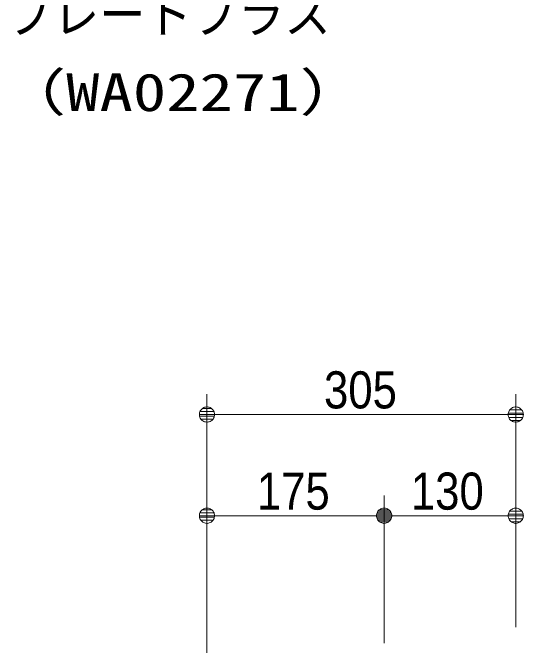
# Model space of a CAD drawing. Units: millimetres, scale not verified. Extents: x -6062 to 6062, y -3045 to 3045.
# Drawn here: x -3484 to -2980, y 562 to 1187 of the extents above; entities that cross this region are included whole.
import ezdxf
from ezdxf.enums import TextEntityAlignment as Align

# ---------------------------------------------------------------- set-up
doc = ezdxf.new("R2010")
doc.units = ezdxf.units.MM
doc.header["$LTSCALE"] = 20
for name, color, linetype, lineweight in [('0-0_1図面枠', 7, 'Continuous', 9), ('0-1_2寸法-1', 7, 'Continuous', 9), ('0-2_0', 7, 'Continuous', 9)]:
    doc.layers.add(name, color=color, linetype=linetype, lineweight=lineweight)
doc.styles.add('ＭＳ ゴシック', font='')
doc.styles.add('ＭＳ Ｐゴシック', font='')
doc.styles.get('ＭＳ ゴシック').set_extended_font_data('MS Gothic')
doc.styles.get('ＭＳ Ｐゴシック').set_extended_font_data('MS PGothic')

# ---------------------------------------------------------------- blocks, each defined once
blk = doc.blocks.new('_Dot')
at = {"layer": '0-2_0'}
for p, q in [((-10, 0), (-20, 0)), ((9.78, 2), (-9.78, 2)), ((7.99, 6), (-7.99, 6)), ((9.16, -3.98), (-9.16, -3.98)), ((6, -7.98), (-6, -7.98))]:
    blk.add_line(p, q, dxfattribs=at)
for points in [[(10, 0), (9.92, 1.25), (9.69, 2.49), (9.3, 3.68), (8.76, 4.82), (8.09, 5.88), (7.29, 6.85), (6.37, 7.71), (5.36, 8.44), (4.26, 9.05), (3.09, 9.51), (1.87, 9.82), (0.63, 9.98), (-0.63, 9.98), (-1.87, 9.82), (-3.09, 9.51), (-4.26, 9.05), (-5.36, 8.44), (-6.37, 7.71), (-7.29, 6.85), (-8.09, 5.88), (-8.76, 4.82), (-9.3, 3.68), (-9.69, 2.49), (-9.92, 1.25), (-10, 0), (0, 0)], [(-10, 0), (-9.92, -1.25), (-9.69, -2.49), (-9.3, -3.68), (-8.76, -4.82), (-8.09, -5.88), (-7.29, -6.85), (-6.37, -7.71), (-5.36, -8.44), (-4.26, -9.05), (-3.09, -9.51), (-1.87, -9.82), (-0.63, -9.98), (0.63, -9.98), (1.87, -9.82), (3.09, -9.51), (4.26, -9.05), (5.36, -8.44), (6.37, -7.71), (7.29, -6.85), (8.09, -5.88), (8.76, -4.82), (9.3, -3.68), (9.69, -2.49), (9.92, -1.25), (10, 0), (0, 0)]]:
    blk.add_lwpolyline(points, close=True, dxfattribs=at)

msp = doc.modelspace()

# ---------------------------------------------------------------- linework, layer by layer
at = {"layer": '0-1_2寸法-1'}
for p, q in [((-3292.5, 710), (-3292.5, 810)), ((-2987.5, 710), (-2987.5, 810)), ((-3277.49, 790), (-3002.51, 790)), ((-3292.5, 536), (-3292.5, 710)), ((-3117.5, 564), (-3117.5, 710)), ((-3117.5, 564), (-3117.5, 710)), ((-2987.5, 580), (-2987.5, 710)), ((-3132.51, 690), (-3277.49, 690)), ((-3102.49, 690), (-3002.51, 690))]:
    msp.add_line(p, q, dxfattribs=at)

# ---------------------------------------------------------------- block references
at = {"layer": '0-1_2寸法-1', "xscale": 0.7503418, "yscale": 0.7503418, "rotation": 180}
for p in [(-3292.5, 790), (-3292.5, 690), (-3117.5, 690)]:
    msp.add_blockref('_Dot', p, dxfattribs=at)
at = {"layer": '0-1_2寸法-1', "xscale": 0.7503418, "yscale": 0.7503418}
for p in [(-2987.5, 790), (-3117.5, 690), (-2987.5, 690)]:
    msp.add_blockref('_Dot', p, dxfattribs=at)

# ---------------------------------------------------------------- texts
at = {"layer": '0-0_1図面枠', "style": 'ＭＳ ゴシック'}
for s, width, p in [('プレートプラス', 0.9, (-3490.36, 1155.67)), ('（WA02271）', 1.3, (-3497.59, 1078.56))]:
    msp.add_text(s, height=37.24, dxfattribs=dict(at, width=width)).set_placement(p, align=Align.BOTTOM_LEFT)
at = {"layer": '0-1_2寸法-1', "style": 'ＭＳ Ｐゴシック', "width": 0.9}
for s, p in [('305', (-3176.89, 785.04)), ('175', (-3243.22, 685.04)), ('130', (-3091.11, 685.04))]:
    msp.add_text(s, height=36.66, dxfattribs=at).set_placement(p, align=Align.BOTTOM_LEFT)

doc.saveas('drawing.dxf')
